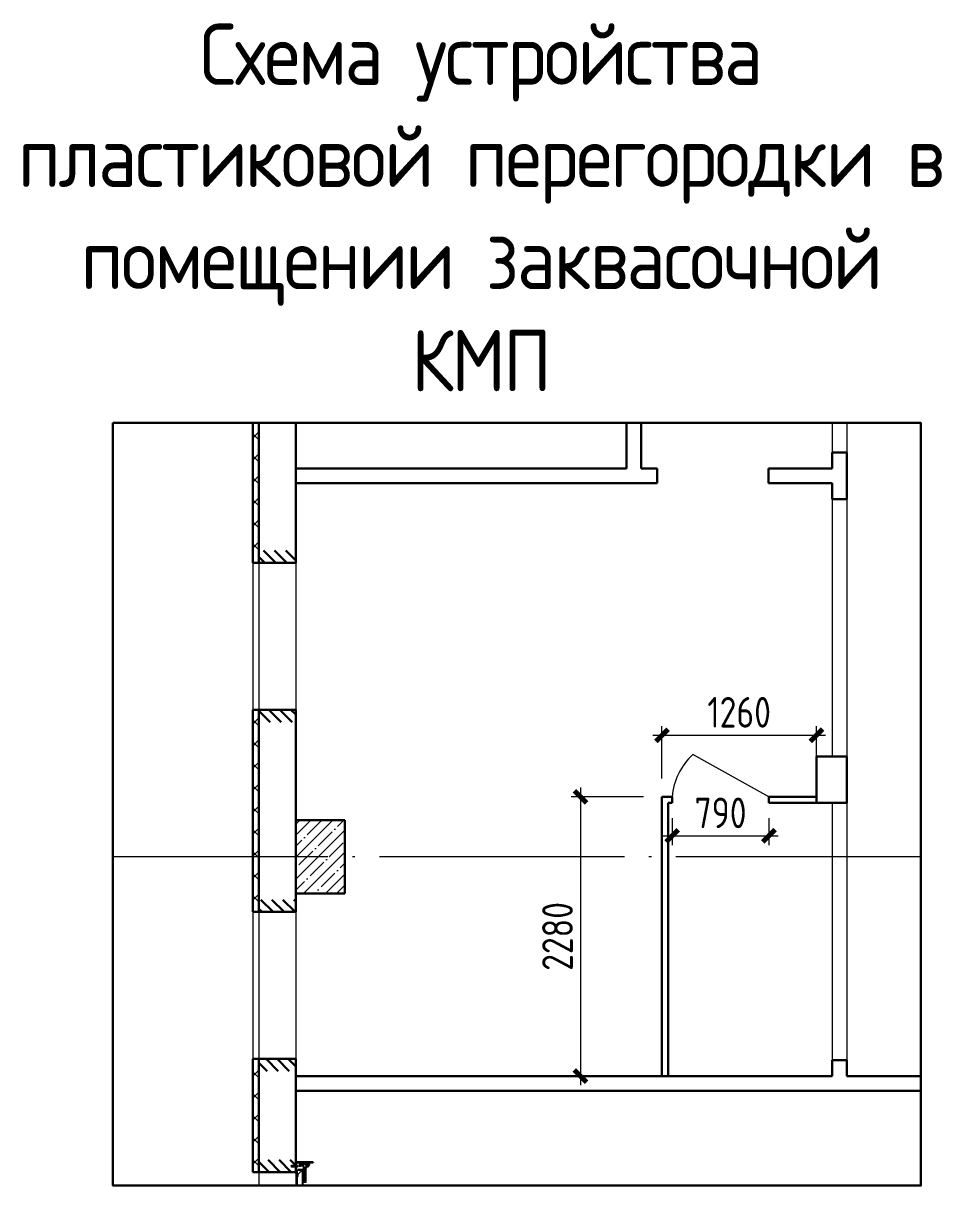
# Model space of a CAD drawing. Extents: x -965262 to 1142518, y -357520 to 71675.
# Drawn here: x -571106 to -563610, y -322018 to -312529 of the extents above; entities that cross this region are included whole.
import ezdxf

# ---------------------------------------------------------------- set-up
doc = ezdxf.new("R2010")
doc.units = 0
doc.header["$LTSCALE"] = 10
doc.linetypes.add('DOTE', pattern=[2.42, 2, -0.2, 0.02, -0.2])
doc.layers.get('0').update_dxf_attribs({"linetype": 'CONTINUOUS', "lineweight": 30})
doc.layers.get('Defpoints').update_dxf_attribs({"linetype": 'CONTINUOUS'})
doc.layers.add('DOTE', color=7, linetype='DOTE', lineweight=9)
doc.styles.add('GOST-2.304_Type-B', font='isocpeur.ttf', dxfattribs={"width": 0.9})
doc.styles.add('ГОСТ 2м', font='isocpeur.ttf', dxfattribs={"width": 0.8, "height": 250})
doc.dimstyles.new('ГОСТ 2м', dxfattribs={"dimtxt": 250, "dimasz": 100, "dimexe": 75, "dimexo": 150, "dimgap": 62.5, "dimtad": 1, "dimdec": 0, "dimtxsty": 'ГОСТ 2м', "dimblk": 'ARCHTICK', "dimcen": 150, "dimdle": 75, "dimclrd": 256, "dimclre": 256, "dimclrt": 256, "dimadec": 0, "dimazin": 0, "dimtfac": 1, "dimtdec": 0, "dimtmove": 0, "dimatfit": 3, "dimldrblk": 'OBLIQUE', "dimfxl": 1, "dimlwd": 15, "dimlwe": 15, "dimarcsym": 0})
pattern_1 = [(135, (-623724.92, -322453.12), (-89.80256, -89.80256), []), (225, (-623724.92, -322453.12), (89.80256, -89.80256), [])]
pattern_2 = [(135, (-1370056, -412958.83), (-44.9012806, -44.9012806), [])]

# ---------------------------------------------------------------- blocks, each defined once
blk = doc.blocks.new('anchor.bolt')
for p, q in [((-0.07, 0), (-0.07, -0.72)), ((0.07, 0), (0.07, -0.06)), ((-0.1, -0.04), (-0.07, -0.03)), ((-0.1, -0.04), (0.09, -0.06)), ((0.07, -0.07), (-0.1, -0.04)), ((-0.1, -0.11), (-0.07, -0.1)), ((-0.1, -0.11), (0.09, -0.13)), ((0.07, -0.14), (-0.1, -0.11)), ((-0.1, -0.18), (-0.07, -0.17)), ((-0.1, -0.18), (0.09, -0.2)), ((0.07, -0.21), (-0.1, -0.18)), ((-0.1, -0.25), (-0.07, -0.24)), ((-0.1, -0.25), (0.09, -0.27)), ((0.07, -0.28), (-0.1, -0.25)), ((-0.1, -0.32), (-0.07, -0.31)), ((-0.1, -0.32), (0.09, -0.34)), ((0.07, -0.35), (-0.1, -0.32)), ((-0.1, -0.39), (-0.07, -0.38)), ((-0.1, -0.39), (0.09, -0.41)), ((0.07, -0.42), (-0.1, -0.39)), ((-0.1, -0.46), (-0.07, -0.45)), ((-0.1, -0.46), (0.09, -0.48)), ((0.07, -0.49), (-0.1, -0.46)), ((-0.1, -0.53), (-0.07, -0.52)), ((-0.1, -0.53), (0.09, -0.55)), ((0.07, -0.56), (-0.1, -0.53)), ((-0.09, -0.6), (-0.07, -0.59)), ((-0.09, -0.6), (0.09, -0.62)), ((0.07, -0.63), (-0.09, -0.6)), ((-0.07, -0.72), (0, -0.8)), ((-0.04, -0.62), (-0.06, -0.63)), ((-0.06, -0.64), (-0.06, -0.63)), ((-0.06, -0.73), (-0.06, -0.64)), ((0, -0.79), (-0.06, -0.73)), ((-0.01, -0.63), (-0.04, -0.62)), ((-0.03, -0.63), (0, -0.79)), ((-0.03, -0.63), (0.01, -0.78)), ((-0.02, -0.63), (0.01, -0.77)), ((-0.01, -0.63), (0.02, -0.76)), ((0.03, -0.69), (-0.01, -0.63)), ((0, -0.64), (0.03, -0.75)), ((0, -0.8), (0.07, -0.72)), ((0, -0.79), (0.03, -0.74)), ((0.01, -0.66), (0.03, -0.74)), ((0.03, -0.74), (0.03, -0.69)), ((0.07, -0.06), (0.09, -0.06)), ((0.09, -0.06), (0.07, -0.07)), ((0.07, -0.07), (0.07, -0.13)), ((0.07, -0.13), (0.09, -0.13)), ((0.09, -0.13), (0.07, -0.14)), ((0.07, -0.14), (0.07, -0.2)), ((0.07, -0.2), (0.09, -0.2)), ((0.09, -0.2), (0.07, -0.21)), ((0.07, -0.21), (0.07, -0.27)), ((0.07, -0.27), (0.09, -0.27)), ((0.09, -0.27), (0.07, -0.28)), ((0.07, -0.28), (0.07, -0.34)), ((0.07, -0.33), (0.09, -0.34)), ((0.09, -0.34), (0.07, -0.35)), ((0.07, -0.35), (0.07, -0.41)), ((0.07, -0.4), (0.09, -0.41)), ((0.09, -0.41), (0.07, -0.42)), ((0.07, -0.42), (0.07, -0.48)), ((0.07, -0.47), (0.09, -0.48)), ((0.09, -0.48), (0.07, -0.49)), ((0.07, -0.49), (0.07, -0.55)), ((0.07, -0.55), (0.09, -0.55)), ((0.09, -0.55), (0.07, -0.56)), ((0.07, -0.56), (0.07, -0.62)), ((0.09, -0.62), (0.07, -0.63)), ((0.07, -0.62), (0.09, -0.62)), ((0.07, -0.63), (0.07, -0.72))]:
    blk.add_line(p, q)
blk.add_arc((0.16, -0.64), 0.222, 187.9982, 219.836)
blk = doc.blocks.new('Крепеж_ворот')
at = {"lineweight": 15}
h = blk.add_hatch(dxfattribs=at)
h.set_pattern_fill('ANSI31', color=256, scale=2, angle=180)
h.set_pattern_definition([(225, (746089.599, 74802.7244), (4.49013, -4.49013), [])])
h.paths.add_polyline_path([(746087.1, 74804.1), (746087.1, 74801.6), (746091.1, 74801.6), (746094.2, 74801.9), (746094.2, 74804.1)], flags=17)
h.paths.add_polyline_path([(746116.4, 74801.6, 0.165118), (746119.9, 74802.8), (746124.2, 74806.1, -0.301689), (746131.4, 74806.6), (746134.8, 74804.7, 0.130081), (746137.5, 74803.9), (746142.2, 74803.9), (746142.2, 74806.4), (746137.5, 74806.4, -0.130081), (746136, 74806.9), (746132.6, 74808.8, 0.301689), (746122.7, 74808.1), (746118.3, 74804.7, -0.165112), (746116.4, 74804.1), (746064.1, 74804.1, -0.414223), (746061, 74807.2), (746061, 74868.5), (746059.4, 74868.5), (746059.4, 74868.8), (746059.4, 74869.5), (746059.4, 74870.5), (746059.4, 74870.7), (746059.4, 74871.7), (746059.4, 74872.2), (746059.4, 74873.2), (746059.4, 74873.9), (746059.4, 74874.7), (746059.4, 74875.6), (746059.4, 74876.1), (746059.4, 74877.1), (746059.4, 74877.4), (746059.4, 74878.3), (746059.4, 74879.1), (746059.4, 74879.4), (746061, 74879.4), (746061, 74944.5), (746058.5, 74944.5), (746058.5, 74807.2, 0.41422), (746064.1, 74801.6)])
h = blk.add_hatch(dxfattribs=at)
h.set_pattern_fill('ANSI31', color=256, scale=2, angle=90)
h.set_pattern_definition([(135, (736343.8085, 75928.334), (-4.490128, -4.490128), [])])
edge = h.paths.add_edge_path()
edge.add_ellipse((746065.1, 74838.4), major_axis=(-1.67, 1.67), ratio=1, start_angle=45, end_angle=135, ccw=False)
edge.add_line((746062.7, 74838.4), (746062.7, 74868.5))
edge.add_line((746062.7, 74868.5), (746061, 74868.5))
edge.add_line((746061, 74868.5), (746061, 74838.4))
edge.add_ellipse((746065.1, 74838.4), major_axis=(-2.89, 2.89), ratio=1, start_angle=45, end_angle=135)
edge.add_line((746065.1, 74834.3), (746096.6, 74834.3))
edge.add_line((746096.6, 74834.3), (746096.6, 74836))
edge.add_line((746096.6, 74836), (746065.1, 74836))
edge = h.paths.add_edge_path()
edge.add_ellipse((746065.1, 74890.2), major_axis=(2.89, 2.89), ratio=1, start_angle=106, end_angle=135)
edge.add_line((746061, 74890.2), (746061, 74879.4))
edge.add_line((746061, 74879.4), (746062.7, 74879.4))
edge.add_line((746062.7, 74879.4), (746062.7, 74890.4))
edge.add_ellipse((746065.1, 74890.2), major_axis=(-1.67, 1.67), ratio=1, start_angle=16, end_angle=45, ccw=False)
edge.add_line((746063, 74891.3), (746069.9, 74903.7))
edge.add_ellipse((746079.1, 74898.6), major_axis=(7.45, 7.45), ratio=1, start_angle=-3, end_angle=106, ccw=False)
edge.add_line((746086.9, 74905.7), (746097.5, 74893.9))
edge.add_line((746097.5, 74893.9), (746098.8, 74895.1))
edge.add_line((746098.8, 74895.1), (746088.2, 74906.8))
edge.add_ellipse((746079.1, 74898.6), major_axis=(8.67, 8.67), ratio=1, start_angle=-3, end_angle=106)
edge.add_line((746068.4, 74904.5), (746061.5, 74892.1))
h = blk.add_hatch(color=256, dxfattribs=at)
h.dxf.hatch_style = 1
h.paths.add_polyline_path([(746145.9, 74808.8), (746142.6, 74809.8, 0.10613), (746142.5, 74809.9), (746136.4, 74809.3, -0.181324), (746135.1, 74809.6, 0.335683), (746120.2, 74809.1, -0.119126), (746118.6, 74808.6, 0.371631), (746118, 74808.1), (746117.9, 74807.6, 0.451909), (746118.5, 74806.9, 0.124341), (746121, 74807.6, -0.343618), (746134.1, 74808.2, 0.181324), (746136.5, 74807.6), (746142.5, 74808.2, -0.110452), (746142.6, 74808.2), (746147.2, 74806.6, -0.710497), (746147.2, 74805.5), (746142.6, 74803.9), (746135.7, 74803.9, -0.178994), (746132.7, 74805, 0.369834), (746129.7, 74805, -0.178993), (746126.6, 74803.9), (746122.2, 74803.9, 0.120709), (746121.9, 74803.8), (746119.7, 74802.7, -0.017147), (746119.4, 74802.4, 0.538795), (746119.6, 74802.2), (746127.3, 74802.2, 0.207608), (746130.7, 74803.7, -0.433918), (746131.6, 74803.7, 0.207608), (746135.1, 74802.2), (746142.5, 74802.2, 0.079707), (746142.6, 74802.2), (746147.7, 74803.9, 0.461502), (746149, 74807.1, -0.250825), (746149.1, 74807.6, -0.128039), (746173.1, 74815.5, 0.416657), (746173.7, 74816.2), (746173.6, 74816.9, 0.409849), (746173, 74817.5, 0.127248)])
for p, q in [((746058.5, 74807.2), (746058.5, 74944.5)), ((746058.5, 74944.5), (746061, 74944.5)), ((746059.4, 74879.4), (746062.7, 74879.4)), ((746059.4, 74868.5), (746059.4, 74879.4)), ((746061, 74879.4), (746061, 74944.5)), ((746061, 74879.4), (746061, 74890.2)), ((746068.4, 74904.5), (746061.5, 74892.1)), ((746062.7, 74838.4), (746062.7, 74890.2)), ((746063.6, 74883), (746062.7, 74883)), ((746069.9, 74903.7), (746063, 74891.3)), ((746063.6, 74883), (746063.6, 74873.9)), ((746067.2, 74880.2), (746063.6, 74883)), ((746063.6, 74873.9), (746063.6, 74864.9)), ((746064.1, 74875.1), (746064.1, 74872.8)), ((746067.2, 74880.2), (746067.2, 74875.1)), ((746067.2, 74872.8), (746067.2, 74867.6)), ((746086.9, 74905.7), (746097.5, 74893.9)), ((746088.2, 74906.8), (746098.8, 74895.1)), ((746097.5, 74893.9), (746098.8, 74895.1)), ((746059.4, 74868.5), (746062.7, 74868.5)), ((746061, 74807.2), (746061, 74868.5)), ((746061, 74838.4), (746061, 74868.5)), ((746063.6, 74864.9), (746062.7, 74864.9)), ((746067.2, 74867.6), (746063.6, 74864.9)), ((746064.1, 74804.1), (746116.4, 74804.1)), ((746064.1, 74801.6), (746116.4, 74801.6)), ((746096.6, 74836), (746065.1, 74836)), ((746096.6, 74834.3), (746065.1, 74834.3)), ((746079, 74805.9), (746102.4, 74805.9)), ((746079, 74805.9), (746079, 74804.1)), ((746079, 74804.1), (746102.4, 74804.1)), ((746082.5, 74814.1), (746081.2, 74813.3)), ((746081.2, 74813.3), (746081.2, 74805.9)), ((746098.9, 74814.1), (746082.5, 74814.1)), ((746085.9, 74813.3), (746085.9, 74805.9)), ((746095.4, 74813.3), (746095.4, 74805.9)), ((746096.6, 74834.3), (746096.6, 74836)), ((746098.9, 74814.1), (746100.1, 74813.3)), ((746100.1, 74813.3), (746100.1, 74805.9)), ((746102.4, 74805.9), (746102.4, 74804.1)), ((746118.3, 74804.7), (746122.7, 74808.1)), ((746119.9, 74802.8), (746124.2, 74806.1)), ((746134.8, 74804.7), (746131.4, 74806.6)), ((746136, 74806.9), (746132.6, 74808.8)), ((746142.2, 74806.4), (746137.5, 74806.4)), ((746137.5, 74803.9), (746142.2, 74803.9)), ((746142.2, 74806.4), (746142.2, 74803.9)), ((746142.2, 74803.9), (746142.2, 74806.4)), ((746142.6, 74803.9), (746147.2, 74805.5)), ((746142.6, 74802.2), (746147.7, 74803.9)), ((746173.6, 74816.9), (746173.7, 74816.2))]:
    blk.add_line(p, q)
for p, q in [((746061, 74879.4), (746061, 74881.3)), ((746062.7, 74883), (746062.7, 74873.9)), ((746062.7, 74873.9), (746062.7, 74864.9)), ((746073.1, 74841.7), (746073.1, 74905.2)), ((746073.1, 74895.8), (746076.7, 74892.3)), ((746074.3, 74885.9), (746074.3, 74861)), ((746074.3, 74879.9), (746075.7, 74879.9)), ((746076.9, 74873.4), (746075.7, 74879.9)), ((746075.7, 74879.9), (746075.7, 74867)), ((746076.9, 74873.4), (746075.7, 74867)), ((746076, 74885.9), (746076, 74882.6)), ((746076.2, 74882.6), (746076.2, 74885.6)), ((746076.2, 74885.6), (746076.8, 74885.6)), ((746076.2, 74864.3), (746076.2, 74882.6)), ((746076.8, 74885.6), (746076.8, 74892)), ((746081.4, 74897.6), (746081.4, 74886.4)), ((746087.4, 74898), (746081.7, 74897.9)), ((746082.1, 74885.6), (746087.4, 74885.6)), ((746087.4, 74899.5), (746087.4, 74898)), ((746087.4, 74885.6), (746087.4, 74898)), ((746087.4, 74885.6), (746098.3, 74885.6)), ((746098.7, 74885.2), (746098.7, 74882.6)), ((746098.7, 74882.6), (746098.7, 74864.3)), ((746098.7, 74881.6), (746099.8, 74881.6)), ((746099.8, 74861.2), (746099.8, 74885.7)), ((746099.8, 74885.7), (746110.3, 74885.7)), ((746110.3, 74861.2), (746110.3, 74885.7)), ((746110.3, 74881.5), (746224.7, 74881.5)), ((746113.8, 74877.2), (746224.7, 74877.2)), ((746061, 74833.9), (746061, 74868.5)), ((746073.1, 74851), (746076.7, 74854.6)), ((746074.3, 74867), (746075.7, 74867)), ((746076, 74864.3), (746076, 74861)), ((746076.2, 74864.3), (746076.2, 74861.3)), ((746076.2, 74861.3), (746076.8, 74861.3)), ((746076.8, 74861.3), (746076.8, 74854.9)), ((746081.4, 74849.3), (746081.4, 74860.5)), ((746087.4, 74848.8), (746081.7, 74848.9)), ((746082.1, 74861.3), (746087.4, 74861.3)), ((746087.4, 74848.7), (746087.4, 74861.3)), ((746087.4, 74861.3), (746098.3, 74861.3)), ((746087.4, 74847.4), (746087.4, 74848.8)), ((746098.7, 74865.3), (746099.8, 74865.3)), ((746098.7, 74861.6), (746098.7, 74864.3)), ((746099.8, 74861.2), (746110.3, 74861.2)), ((746110.3, 74865.4), (746212.5, 74865.4)), ((746250.5, 74858.8), (746250.5, 74862.8))]:
    blk.add_line(p, q, dxfattribs=at)
at = {"lineweight": 15, "ltscale": 0.5}
for p, q in [((746076, 74885.9), (746074.3, 74885.9)), ((746076, 74861), (746074.3, 74861))]:
    blk.add_line(p, q, dxfattribs=at)
at = {"lineweight": 15, "extrusion": (-1.7375e-14, 1, 0)}
for p, q in [((746112.7, 74883.6), (746224.7, 74883.6)), ((746112.7, 74863.2), (746112.7, 74883.6)), ((746135.6, 74881.9), (746156.6, 74881.9)), ((746135.6, 74863.2), (746135.6, 74881.9)), ((746156.6, 74881.9), (746156.6, 74863.2)), ((746112.7, 74863.2), (746135.6, 74863.2)), ((746116.7, 74856.9), (746116.7, 74828.9)), ((746117.3, 74826.3), (746119, 74822.8)), ((746119, 74822.8), (746122.6, 74824.6)), ((746120.8, 74856.9), (746120.8, 74828.9)), ((746122.6, 74824.6), (746120.9, 74828)), ((746122.6, 74863.2), (746122.6, 74862.8)), ((746250.5, 74862.8), (746122.6, 74862.8)), ((746250.5, 74858.8), (746122.6, 74858.8)), ((746123.8, 74840), (746123.8, 74848.8)), ((746156.6, 74863.2), (746212.5, 74863.2))]:
    blk.add_line(p, q, dxfattribs=at)
at = {"lineweight": 15, "ltscale": 0.5, "extrusion": (-1.7375e-14, 1, 0)}
for p, q in [((746112.7, 74879.5), (746224.7, 74879.5)), ((746135.6, 74865.8), (746112.7, 74865.8)), ((746114.9, 74871.2), (746120.4, 74871.2)), ((746120.8, 74856.9), (746116.7, 74856.9)), ((746117.2, 74851.9), (746116.7, 74853.9)), ((746120.8, 74840.1), (746116.7, 74840.1)), ((746117.2, 74836.9), (746116.7, 74835)), ((746120.8, 74829.2), (746116.7, 74829.2)), ((746119.8, 74839), (746119.8, 74849.8)), ((746123.8, 74847.8), (746119.8, 74847.8)), ((746123.8, 74841), (746119.8, 74841)), ((746122.6, 74868.9), (746122.6, 74863.2)), ((746122.6, 74862.8), (746122.6, 74858.8)), ((746139.7, 74862.8), (746139.7, 74858.8)), ((746152.5, 74862.8), (746152.5, 74858.8)), ((746212.5, 74865.8), (746156.6, 74865.8)), ((746173.5, 74862.8), (746173.5, 74858.8))]:
    blk.add_line(p, q, dxfattribs=at)
at = {"lineweight": 15, "extrusion": (-2.77556e-16, -1, 0)}
for p, q in [((746224.7, 74883.6), (746224.7, 74863.3)), ((746224.7, 74865.6), (746113.8, 74865.6)), ((746128, 74865.6), (746128, 74863.3)), ((746137.6, 74865.6), (746137.6, 74863.3)), ((746164.4, 74865.6), (746164.4, 74863.3)), ((746174, 74865.6), (746174, 74863.3)), ((746200.8, 74865.6), (746200.8, 74863.3)), ((746210.4, 74865.6), (746210.4, 74863.3))]:
    blk.add_line(p, q, dxfattribs=at)
at = {"extrusion": (-1, -4.26669e-14, 0)}
for p, q in [((746117.9, 74807.6), (746118, 74808.1)), ((746136.4, 74809.3), (746142.5, 74809.9)), ((746142.5, 74808.2), (746136.5, 74807.6)), ((746142.6, 74809.8), (746145.9, 74808.8)), ((746147.2, 74806.6), (746142.6, 74808.2))]:
    blk.add_line(p, q, dxfattribs=at)
at = {"extrusion": (-1, -4.2422e-14, 1.22461e-16)}
for p, q in [((746119.5, 74802.5), (746121.9, 74803.8)), ((746127.3, 74802.2), (746119.6, 74802.2)), ((746122.2, 74803.9), (746126.6, 74803.9)), ((746142.5, 74802.2), (746135.1, 74802.2)), ((746135.7, 74803.9), (746142.5, 74803.9))]:
    blk.add_line(p, q, dxfattribs=at)
at = {"lineweight": 15}
for centre, radius, start, end in [((746079.1, 74899.5), 8.28, 0, 136.00967), ((746077, 74882.6), 0.956, 180, 270), ((746077, 74882.6), 0.75, 180, 270), ((746076.4, 74892), 0.375, 0, 45), ((746081.8, 74897.6), 0.375, 91, 180), ((746082.1, 74886.4), 0.75, 180, 270), ((746098.3, 74885.2), 0.375, 0, 90), ((746079.1, 74847.4), 8.28, 223.99033, 0), ((746077, 74864.3), 0.956, 90, 180), ((746077, 74864.3), 0.75, 90, 180), ((746076.4, 74854.9), 0.375, 315, 0), ((746082.1, 74860.5), 0.75, 90, 180), ((746081.8, 74849.3), 0.375, 180, 269), ((746098.3, 74861.6), 0.375, 270, 0), ((746122.6, 74856.9), 5.92, 90, 180), ((746122.6, 74828.9), 5.92, 180, 199.64644), ((746122.6, 74856.9), 1.87, 90, 180), ((746128.6, 74855.4), 8.15, 194.99861, 233.92136), ((746128.6, 74833.4), 8.15, 126.07864, 165.00139), ((746122.6, 74828.9), 1.87, 180, 185.53127)]:
    blk.add_arc(centre, radius, start, end, dxfattribs=at)
for centre, radius, start, end in [((746064.1, 74807.2), 5.62, 180, 270), ((746064.1, 74807.2), 3.11, 180, 270), ((746082.1, 74803.7), 10.4, 68.27529, 87.87816), ((746090.7, 74797.9), 16.2, 73.30599, 107.29197), ((746099.2, 74803.7), 10.4, 92.12184, 111.72471), ((746116.4, 74807.2), 3.11, 270, 307.50429), ((746116.4, 74807.2), 5.62, 270, 307.50429), ((746118.5, 74807.5), 0.586, 173.27112, 270.54696), ((746118.6, 74808), 0.586, 91.72469, 173.27112), ((746118.5, 74812.1), 5.21, 270.54696, 298.89834), ((746118.4, 74812.1), 3.52, 271.72469, 298.89834), ((746128, 74799.4), 12.4, 54.89026, 129.11428), ((746128, 74799.4), 10.7, 54.89026, 130.74476), ((746128.2, 74801), 8.97, 60.35337, 127.50429), ((746128.2, 74801), 8.97, 60.35337, 127.50429), ((746128.2, 74801), 8.97, 60.35337, 127.50429), ((746128.2, 74801), 6.46, 60.35337, 127.50429), ((746136.2, 74811.1), 3.54, 234.89026, 276), ((746137.5, 74809.6), 5.62, 240.35337, 270), ((746136.2, 74811.1), 1.86, 234.89026, 276), ((746137.5, 74809.6), 3.11, 240.35337, 270), ((746142.5, 74809.6), 0.292, 71.76748, 96), ((746142.5, 74807.9), 0.292, 70.78733, 96), ((746176.2, 74760.8), 56.8, 93.28053, 122.28779), ((746147, 74806), 0.562, 289.21267, 70.78733), ((746147, 74806), 2.25, 288.22907, 27.3228), ((746149.6, 74807.3), 0.586, 151, 207.3228), ((746176.3, 74765.4), 50.3, 93.65928, 122.84475), ((746173, 74816.9), 0.6, 4.13569, 93.28053), ((746173.1, 74816.1), 0.6, 273.65928, 4.13569)]:
    blk.add_arc(centre, radius, start, end)
at = {"lineweight": 15, "ltscale": 0.5}
for centre, radius, start, end in [((746119.4, 74852.5), 2.25, 195, 270), ((746119.4, 74836.4), 2.25, 90, 165), ((746119.4, 74849.8), 0.375, 0, 90), ((746119.4, 74839), 0.375, 270, 0)]:
    blk.add_arc(centre, radius, start, end, dxfattribs=at)
at = {"extrusion": (-1.22461e-16, -5.20252e-30, -1)}
for centre, radius, start, end in [((-746119.6, 74802.4), 0.187, 270, 62.46874), ((-746122.2, 74803.3), 0.586, 62.46874, 90), ((-746126.6, 74808.6), 4.69, 229.40766, 270), ((-746127.3, 74806.9), 4.69, 223.08626, 270), ((-746131.2, 74803.2), 2.32, 49.40766, 130.59234), ((-746131.2, 74803.2), 0.637, 43.08626, 136.91374), ((-746135.1, 74806.9), 4.69, 270, 316.91374), ((-746135.7, 74808.6), 4.69, 270, 310.59234), ((-746142.5, 74804.2), 0.292, 250.78733, 270), ((-746142.5, 74802.5), 0.292, 251.77093, 270)]:
    blk.add_arc(centre, radius, start, end, dxfattribs=at)
at = {"extrusion": (0, 0, -1)}
for centre, major_axis, start_param, end_param in [((746065.1, 74890.2), (2.89, 2.89), 3.926991, 4.433136), ((746065.1, 74890.2), (-1.67, 1.67), 5.497787, 6.003933), ((746079.1, 74898.6), (8.67, 8.67), 4.433136, 6.335545), ((746079.1, 74898.6), (7.45, 7.45), 4.433136, 6.335545), ((746065.1, 74838.4), (-2.89, 2.89), 3.926991, 5.497787), ((746065.1, 74838.4), (-1.67, 1.67), 3.926991, 5.497787)]:
    blk.add_ellipse(centre, major_axis=major_axis, ratio=1, start_param=start_param, end_param=end_param, dxfattribs=at)
for points in [[(746067.2, 74875.1), (746065.9, 74875.1), (746064.1, 74875.1)], [(746064.1, 74872.8), (746065.9, 74872.8), (746067.2, 74872.8)]]:
    blk.add_rational_spline(points, [1, 1.01284142743, 1], degree=2)
at = {"lineweight": 15, "ltscale": 0.5}
for points, knots in [([(746114.9, 74871.2), (746114.7, 74871.2), (746114.4, 74871.2), (746113.8, 74871.5), (746113.6, 74871.6), (746113.2, 74872), (746113, 74872.3), (746112.8, 74872.8), (746112.7, 74873.1), (746112.7, 74873.4)], [0.37141352, 0.37141352, 0.37141352, 0.37141352, 0.39402571, 0.39402571, 0.41663789, 0.41663789, 0.43959523, 0.43959523, 0.46255257, 0.46255257, 0.46255257, 0.46255257]), ([(746122.6, 74868.9), (746122.6, 74869.2), (746122.6, 74869.5), (746122.3, 74870.1), (746122.2, 74870.3), (746121.8, 74870.7), (746121.5, 74870.9), (746121, 74871.1), (746120.7, 74871.2), (746120.4, 74871.2)], [0.28027447, 0.28027447, 0.28027447, 0.28027447, 0.30323181, 0.30323181, 0.32618916, 0.32618916, 0.34880134, 0.34880134, 0.37141352, 0.37141352, 0.37141352, 0.37141352])]:
    blk.add_open_spline(points, degree=3, knots=knots, dxfattribs=at)
at = {"lineweight": 15}
for points in [[(746117.1, 74826.9), (746117.1, 74826.7), (746117.2, 74826.5), (746117.3, 74826.3)], [(746120.9, 74828), (746120.9, 74828.2), (746120.8, 74828.5), (746120.8, 74828.7)]]:
    blk.add_open_spline(points, degree=3, dxfattribs=at)
at = {"xscale": -50.80000000000001, "yscale": 50.80000000000001, "zscale": 50.80000000000001}
blk.add_blockref('anchor.bolt', (746090.7, 74804.1), dxfattribs=at)
blk = doc.blocks.new('_ArchTick')
at = {"color": 0, "linetype": 'ByBlock', "lineweight": 0, "const_width": 0.4}
blk.add_lwpolyline([(-0.5, -0.5), (0.5, 0.5)], dxfattribs=at)
blk = doc.blocks.new('*D2669')
at = {"lineweight": 15, "transparency": 16777216}
for p, q in [((-566042.9, -318843), (-566633, -318843)), ((-566558, -318768), (-566558, -321198.1)), ((-566042.9, -321123.1), (-566633, -321123.1))]:
    blk.add_line(p, q, dxfattribs=at)
at = {"layer": 'Defpoints', "color": 0, "lineweight": 30, "transparency": 16777216}
for p in [(-565892.9, -318843, -4741.1), (-566558, -321123.1), (-565892.9, -321123.1, -4741.1)]:
    blk.add_point(p, dxfattribs=at)
at = {"lineweight": 15, "transparency": 16777216, "xscale": 100, "yscale": 100, "zscale": 100}
for p, rotation in [((-566558, -318843), 90), ((-566558, -321123.1), 270)]:
    blk.add_blockref('_ArchTick', p, dxfattribs=dict(at, rotation=rotation))
at = {"lineweight": 30, "transparency": 16777216, "insert": (-566745.5, -319983), "char_height": 250, "attachment_point": 5, "rotation": 90, "style": 'ГОСТ 2м'}
blk.add_mtext('2280', dxfattribs=at)
blk = doc.blocks.new('_Oblique')
at = {"color": 0, "linetype": 'ByBlock', "lineweight": -2}
blk.add_line((-0.5, -0.5), (0.5, 0.5), dxfattribs=at)
blk = doc.blocks.new('*D2670')
at = {"lineweight": 15, "transparency": 16777216}
for p, q in [((-565892.9, -318693), (-565892.9, -318266)), ((-564632.9, -318693), (-564632.9, -318266)), ((-565967.9, -318341), (-564557.9, -318341))]:
    blk.add_line(p, q, dxfattribs=at)
at = {"layer": 'Defpoints', "color": 0, "lineweight": 30, "transparency": 16777216}
for p in [(-564632.9, -318341), (-565892.9, -318843, -4741.1), (-564632.9, -318843, -4711.1)]:
    blk.add_point(p, dxfattribs=at)
at = {"lineweight": 15, "transparency": 16777216, "xscale": 100, "yscale": 100, "zscale": 100, "rotation": 180}
blk.add_blockref('_ArchTick', (-565892.9, -318341), dxfattribs=at)
at = {"lineweight": 15, "transparency": 16777216, "xscale": 100, "yscale": 100, "zscale": 100}
blk.add_blockref('_ArchTick', (-564632.9, -318341), dxfattribs=at)
at = {"lineweight": 30, "transparency": 16777216, "insert": (-565262.9, -318153.5), "char_height": 250, "attachment_point": 5, "style": 'ГОСТ 2м'}
blk.add_mtext('1260', dxfattribs=at)
blk = doc.blocks.new('*D2671')
at = {"lineweight": 15, "transparency": 16777216}
for p, q in [((-565809.9, -319018), (-565809.9, -319237)), ((-565019.9, -319017.5), (-565019.9, -319237)), ((-565884.9, -319162), (-564944.9, -319162))]:
    blk.add_line(p, q, dxfattribs=at)
at = {"layer": 'Defpoints', "color": 0, "lineweight": 30, "transparency": 16777216}
for p in [(-565809.9, -318868, -4740.5), (-565019.9, -318867.5, -4740.5), (-565019.9, -319162)]:
    blk.add_point(p, dxfattribs=at)
at = {"lineweight": 15, "transparency": 16777216, "xscale": 100, "yscale": 100, "zscale": 100, "rotation": 180}
blk.add_blockref('_ArchTick', (-565809.9, -319162), dxfattribs=at)
at = {"lineweight": 15, "transparency": 16777216, "xscale": 100, "yscale": 100, "zscale": 100}
blk.add_blockref('_ArchTick', (-565019.9, -319162), dxfattribs=at)
at = {"lineweight": 30, "transparency": 16777216, "insert": (-565414.9, -318974.5), "char_height": 250, "attachment_point": 5, "style": 'ГОСТ 2м'}
blk.add_mtext('790', dxfattribs=at)

msp = doc.modelspace()

# ---------------------------------------------------------------- hatches: boundary and pattern name
at = {"lineweight": 15}
h = msp.add_hatch(dxfattribs=at)
h.set_pattern_fill('ANSI37', color=256, scale=40, angle=90)
h.set_pattern_definition(pattern_1)
h.paths.add_polyline_path([(-569182.4, -315791), (-569232.4, -315791), (-569232.4, -316933.1), (-569182.4, -316933.1)])
h = msp.add_hatch()
h.set_pattern_fill('ANSI31', color=3, scale=20, angle=90)
h.set_pattern_definition(pattern_2)
h.paths.add_polyline_path([(-569182.4, -316833.1), (-568882.4, -316833.1), (-568882.4, -316933.1), (-569182.4, -316933.1)])
h = msp.add_hatch(dxfattribs=at)
h.set_pattern_fill('ANSI37', color=256, scale=40, angle=90)
h.set_pattern_definition(pattern_1)
h.paths.add_polyline_path([(-569182.4, -318133.1), (-569232.4, -318133.1), (-569232.4, -319783.1), (-569182.4, -319783.1)])
h = msp.add_hatch()
h.set_pattern_fill('ANSI31', color=3, scale=20, angle=90)
h.set_pattern_definition(pattern_2)
h.paths.add_polyline_path([(-569182.4, -318133.1), (-568882.4, -318133.1), (-568882.4, -318233.1), (-569182.4, -318233.1)])
h = msp.add_hatch(dxfattribs=at)
h.set_pattern_fill('ANSI35', color=256, scale=20, style=0)
h.set_pattern_definition([(45, (-623724.92, -322453.12), (-89.80256, 89.80256), []), (45, (-623635.11, -322453.12), (-89.80256, 89.80256), [158.75, -31.75, 0, -31.75])])
h.paths.add_polyline_path([(-568482.4, -319033.1), (-568882.4, -319033.1), (-568882.4, -319633.1), (-568482.4, -319633.1)])
h = msp.add_hatch()
h.set_pattern_fill('ANSI31', color=3, scale=20, angle=90)
h.set_pattern_definition(pattern_2)
h.paths.add_polyline_path([(-569182.4, -319683.1), (-568882.4, -319683.1), (-568882.4, -319783.1), (-569182.4, -319783.1)])
h = msp.add_hatch(dxfattribs=at)
h.set_pattern_fill('ANSI37', color=256, scale=40, angle=90)
h.set_pattern_definition(pattern_1)
h.paths.add_polyline_path([(-569182.4, -320983.1), (-569232.4, -320983.1), (-569232.4, -321908.1), (-569182.4, -321908.1), (-569182.4, -321908.1)])
h = msp.add_hatch()
h.set_pattern_fill('ANSI31', color=3, scale=20, angle=90)
h.set_pattern_definition(pattern_2)
h.paths.add_polyline_path([(-569182.4, -320983.1), (-568882.4, -320983.1), (-568882.4, -321083.1), (-569182.4, -321083.1)])
h = msp.add_hatch()
h.set_pattern_fill('ANSI31', color=3, scale=20, angle=90)
h.set_pattern_definition(pattern_2)
h.paths.add_polyline_path([(-569182.4, -321808.1), (-568882.4, -321808.1), (-568882.4, -321908.1), (-569182.4, -321908.1)])
h = msp.add_hatch(dxfattribs=at)
h.set_pattern_fill('ANSI37', color=256, scale=40)
h.set_pattern_definition([(45, (-1370056, -412958.83), (-89.802561, 89.802561), []), (135, (-1370056, -412958.83), (-89.802561, -89.802561), [])])
h.paths.add_polyline_path([(-568866.5, -322017), (-568826.5, -322017), (-568826.5, -321891.8), (-568866.5, -321891.8)])

# ---------------------------------------------------------------- linework, layer by layer
for p, q in [((-569232.4, -315791, -4741.1), (-569232.4, -316933.1, -4741.1)), ((-569182.4, -315791, -4741.1), (-569182.4, -316933.1, -4741.1)), ((-568882.4, -315791, -4741.1), (-568882.4, -316933.1, -4741.1)), ((-569232.4, -316933.1, -4741.1), (-568882.4, -316933.1, -4741.1)), ((-568882.4, -318133.1, -4741.1), (-569232.4, -318133.1, -4741.1)), ((-569232.4, -318133.1, -4741.1), (-569232.4, -319783.1, -4741.1)), ((-569182.4, -318133.1, -4741.1), (-569182.4, -319783.1, -4741.1)), ((-568882.4, -318133.1, -4741.1), (-568882.4, -319783.1, -4741.1)), ((-568882.4, -319033.1, -4711.1), (-568882.4, -319633.1, -4711.1)), ((-569232.4, -319783.1, -4741.1), (-568882.4, -319783.1, -4741.1)), ((-568882.4, -320983.1, -4741.1), (-569232.4, -320983.1, -4741.1)), ((-569232.4, -320983.1, -4741.1), (-569232.4, -321908.1, -4741.1)), ((-569182.4, -320983.1, -4741.1), (-569182.4, -321908.1, -4741.1)), ((-568882.4, -320983.1, -4741.1), (-568882.4, -321908.1, -4741.1)), ((-569232.4, -321908.1, -4741.1), (-568882.4, -321908.1, -4741.1))]:
    msp.add_line(p, q)
at = {"color": 1}
for p, q in [((-566182.9, -316163.1, -4711.1), (-566182.9, -315791, -4711.1)), ((-566062.9, -315791, -4711.1), (-566062.9, -316163.1, -4711.1)), ((-564502.9, -316162.8, -4711.1), (-564502.9, -316032.9, -4711.1)), ((-564502.9, -316032.9, -4711.1), (-564382.9, -316032.9, -4711.1)), ((-564382.9, -316032.9, -4711.1), (-564382.9, -316413.1, -4711.1)), ((-568882.4, -316163.2, -4711.1), (-566182.9, -316163.1, -4711.1)), ((-568882.4, -316283.1, -4711.1), (-568882.4, -316163.2, -4711.1)), ((-566062.9, -316163.1, -4711.1), (-565932.9, -316163.1, -4711.1)), ((-565932.9, -316163.1, -4711.1), (-565932.6, -316283.1, -4711.1)), ((-565022.9, -316283.1, -4711.1), (-565022.6, -316163.1, -4711.1)), ((-565022.6, -316163.1, -4711.1), (-564502.9, -316162.8, -4711.1)), ((-565932.6, -316283.1, -4711.1), (-568882.4, -316283.1, -4711.1)), ((-568882.4, -316283.1, -4711.1), (-568882.4, -316283.1, -4711.1)), ((-565022.6, -316283.1, -4711.1), (-565022.9, -316283.1, -4711.1)), ((-564502.8, -316283.1, -4711.1), (-565022.6, -316283.1, -4711.1)), ((-564502.8, -316413.1, -4711.1), (-564502.8, -316283.1, -4711.1)), ((-564382.9, -316413.1, -4711.1), (-564502.8, -316413.1, -4711.1)), ((-564632.9, -318893, -4711.1), (-564632.9, -318513, -4711.1)), ((-564632.9, -318513, -4711.1), (-564382.9, -318513, -4711.1)), ((-564382.9, -318513, -4711.1), (-564382.9, -318893, -4711.1)), ((-564382.9, -318893, -4711.1), (-564632.9, -318893, -4711.1)), ((-564632.9, -318893, -4711.1), (-564632.9, -318893, -4711.1)), ((-564502.9, -320993.1, -4741.1), (-564382.9, -320993.1, -4741.1)), ((-564502.9, -321123.1, -4741.1), (-564502.9, -320993.1, -4741.1)), ((-564382.9, -320993.1, -4741.1), (-564382.9, -321123.1, -4741.1)), ((-568882.4, -321243.1, -4741.1), (-568882.4, -321123.1, -4741.1)), ((-568882.4, -321123.1, -4741.1), (-564502.9, -321123.1, -4741.1)), ((-564382.9, -321123.1, -4741.1), (-563779, -321123.1, -4741.1)), ((-563779, -321243.1, -4741.1), (-568882.4, -321243.1, -4741.1)), ((-568882.4, -321243.1, -4741.1), (-568882.4, -321243.1, -4741.1))]:
    msp.add_line(p, q, dxfattribs=at)
at = {"color": 1, "lineweight": 15}
for p, q in [((-564502.9, -315791, -4711.1), (-564502.9, -316032.9, -4711.1)), ((-564382.9, -315791, -4711.1), (-564382.9, -316032.9, -4711.1)), ((-564502.8, -316413.1, -4711.1), (-564502.8, -318513, -4711.1)), ((-564382.9, -316413.1, -4711.1), (-564382.9, -318513, -4711.1)), ((-564502.9, -318893, -4711.1), (-564502.9, -320993.1, -4711.1)), ((-564382.9, -318893, -4681.1), (-564382.9, -320993.1, -4681.1))]:
    msp.add_line(p, q, dxfattribs=at)
at = {"lineweight": 15}
for p, q in [((-569232.4, -316933.1, -4741.1), (-569232.4, -318133.1, -4741.1)), ((-569182.4, -316933.1, -4741.1), (-569182.4, -318133.1, -4741.1)), ((-568882.4, -316933.1, -4741.1), (-568882.4, -318133.1, -4741.1)), ((-569232.4, -319783.1, -4741.1), (-569232.4, -320983.1, -4741.1)), ((-569182.4, -319783.1, -4741.1), (-569182.4, -320983.1, -4741.1)), ((-568882.4, -319783.1, -4741.1), (-568882.4, -320983.1, -4741.1)), ((-568882.4, -321908.1, -4741.1), (-568882.4, -322017, -4741.1)), ((-568866.5, -322017, -4741.1), (-568866.5, -321891.8, -4741.1)), ((-568866.5, -321891.8, -4741.1), (-568826.5, -321891.8, -4741.1)), ((-568826.5, -322017, -4741.1), (-568826.5, -321891.8, -4741.1))]:
    msp.add_line(p, q, dxfattribs=at)
at = {"color": 6, "lineweight": 5}
msp.add_line((-565019.9, -318843, -4720.3), (-565641, -318498), dxfattribs=at)
at = {"color": 6, "lineweight": 30}
for p, q in [((-565892.9, -318843, -4741.1), (-565809.9, -318843, -4739.1)), ((-565892.9, -321123.1, -4741.1), (-565892.9, -318843, -4741.1)), ((-565809.9, -318893, -4741.1), (-565809.9, -318843, -4739.9)), ((-565019.9, -318893, -4741.1), (-565019.9, -318843, -4739.9)), ((-565019.9, -318843, -4720.3), (-564632.9, -318843, -4711.1)), ((-565842.9, -321123.1, -4741.1), (-565842.9, -318893, -4741.1)), ((-565842.9, -318893, -4741.1), (-565809.9, -318893, -4740.3)), ((-565019.9, -318893, -4720.7), (-564632.9, -318893, -4711.1))]:
    msp.add_line(p, q, dxfattribs=at)
at = {"lineweight": 30}
for p, q in [((-568482.4, -319033.1, -4711.1), (-568882.4, -319033.1, -4711.1)), ((-568482.4, -319633.1, -4711.1), (-568482.4, -319033.1, -4711.1)), ((-568882.4, -319633.1, -4711.1), (-568482.4, -319633.1, -4711.1))]:
    msp.add_line(p, q, dxfattribs=at)
at = {"color": 6, "lineweight": 30}
msp.add_lwpolyline([(-570374, -315791), (-563779, -315791), (-563779, -322017), (-570374, -322017)], close=True, dxfattribs=at)
at = {"color": 6, "lineweight": 5}
msp.add_arc((-565278.6, -318889.2, -4739.5), 533.3, 132.80738, 175.01921, dxfattribs=at)
for points in [[(-568811.3, -321831.9, -6519.6), (-568811.3, -321833.7, -6519.6), (-568811.3, -321835, -6519.6)], [(-568811.3, -321831.9, -6519.6), (-568811.3, -321833.7, -6519.6), (-568811.3, -321835, -6519.6)], [(-568811.3, -321831.9, -6519.6), (-568811.3, -321833.7, -6519.6), (-568811.3, -321835, -6519.6)], [(-568811.3, -321831.9, -6519.6), (-568811.3, -321833.7, -6519.6), (-568811.3, -321835, -6519.6)], [(-568811.3, -321831.9, -6519.6), (-568811.3, -321833.7, -6519.6), (-568811.3, -321835, -6519.6)], [(-568811.3, -321831.9, -6519.6), (-568811.3, -321833.7, -6519.6), (-568811.3, -321835, -6519.6)], [(-568811.3, -321831.9, -6519.6), (-568811.3, -321833.7, -6519.6), (-568811.3, -321835, -6519.6)], [(-568811.3, -321831.9, -6519.6), (-568811.3, -321833.7, -6519.6), (-568811.3, -321835, -6519.6)], [(-568811.3, -321831.9, -6519.6), (-568811.3, -321833.7, -6519.6), (-568811.3, -321835, -6519.6)], [(-568811.3, -321831.9, -6519.6), (-568811.3, -321833.7, -6519.6), (-568811.3, -321835, -6519.6)], [(-568811.3, -321831.9, -6519.6), (-568811.3, -321833.7, -6519.6), (-568811.3, -321835, -6519.6)], [(-568811.3, -321831.9, -6519.6), (-568811.3, -321833.7, -6519.6), (-568811.3, -321835, -6519.6)], [(-568811.3, -321831.9, -6519.6), (-568811.3, -321833.7, -6519.6), (-568811.3, -321835, -6519.6)], [(-568811.3, -321831.9, -6519.6), (-568811.3, -321833.7, -6519.6), (-568811.3, -321835, -6519.6)], [(-568811.3, -321831.9, -6519.6), (-568811.3, -321833.7, -6519.6), (-568811.3, -321835, -6519.6)], [(-568811.3, -321831.9, -6519.6), (-568811.3, -321833.7, -6519.6), (-568811.3, -321835, -6519.6)], [(-568811.3, -321831.9, -6519.6), (-568811.3, -321833.7, -6519.6), (-568811.3, -321835, -6519.6)], [(-568811.3, -321831.9, -6519.6), (-568811.3, -321833.7, -6519.6), (-568811.3, -321835, -6519.6)], [(-568811.3, -321831.9, -6519.6), (-568811.3, -321833.7, -6519.6), (-568811.3, -321835, -6519.6)], [(-568811.3, -321831.9, -6519.6), (-568811.3, -321833.7, -6519.6), (-568811.3, -321835, -6519.6)], [(-568811.3, -321831.9, -6519.6), (-568811.3, -321833.7, -6519.6), (-568811.3, -321835, -6519.6)], [(-568811.3, -321831.9, -6519.6), (-568811.3, -321833.7, -6519.6), (-568811.3, -321835, -6519.6)], [(-568811.3, -321831.9, -6519.6), (-568811.3, -321833.7, -6519.6), (-568811.3, -321835, -6519.6)], [(-568811.3, -321831.9, -6519.6), (-568811.3, -321833.7, -6519.6), (-568811.3, -321835, -6519.6)], [(-568811.3, -321831.9, -6519.6), (-568811.3, -321833.7, -6519.6), (-568811.3, -321835, -6519.6)], [(-568811.3, -321831.9, -6519.6), (-568811.3, -321833.7, -6519.6), (-568811.3, -321835, -6519.6)], [(-568811.3, -321831.9, -6519.6), (-568811.3, -321833.7, -6519.6), (-568811.3, -321835, -6519.6)], [(-568811.3, -321831.9, -6519.6), (-568811.3, -321833.7, -6519.6), (-568811.3, -321835, -6519.6)], [(-568811.3, -321831.9, -6519.6), (-568811.3, -321833.7, -6519.6), (-568811.3, -321835, -6519.6)], [(-568811.3, -321831.9, -6519.6), (-568811.3, -321833.7, -6519.6), (-568811.3, -321835, -6519.6)], [(-568811.3, -321831.9, -6519.6), (-568811.3, -321833.7, -6519.6), (-568811.3, -321835, -6519.6)], [(-568811.3, -321831.9, -6519.6), (-568811.3, -321833.7, -6519.6), (-568811.3, -321835, -6519.6)], [(-568811.3, -321831.9, -6519.6), (-568811.3, -321833.7, -6519.6), (-568811.3, -321835, -6519.6)], [(-568811.3, -321831.9, -6519.6), (-568811.3, -321833.7, -6519.6), (-568811.3, -321835, -6519.6)], [(-568811.3, -321831.9, -6519.6), (-568811.3, -321833.7, -6519.6), (-568811.3, -321835, -6519.6)], [(-568811.3, -321831.9, -6519.6), (-568811.3, -321833.7, -6519.6), (-568811.3, -321835, -6519.6)], [(-568811.3, -321831.9, -6519.6), (-568811.3, -321833.7, -6519.6), (-568811.3, -321835, -6519.6)], [(-568811.3, -321831.9, -6519.6), (-568811.3, -321833.7, -6519.6), (-568811.3, -321835, -6519.6)], [(-568811.3, -321831.9, -6519.6), (-568811.3, -321833.7, -6519.6), (-568811.3, -321835, -6519.6)], [(-568811.3, -321831.9, -6519.6), (-568811.3, -321833.7, -6519.6), (-568811.3, -321835, -6519.6)], [(-568811.3, -321831.9, -6519.6), (-568811.3, -321833.7, -6519.6), (-568811.3, -321835, -6519.6)], [(-568811.3, -321831.9, -6519.6), (-568811.3, -321833.7, -6519.6), (-568811.3, -321835, -6519.6)], [(-568811.3, -321831.9, -6519.6), (-568811.3, -321833.7, -6519.6), (-568811.3, -321835, -6519.6)], [(-568811.3, -321831.9, -6519.6), (-568811.3, -321833.7, -6519.6), (-568811.3, -321835, -6519.6)], [(-568811.3, -321831.9, -6519.6), (-568811.3, -321833.7, -6519.6), (-568811.3, -321835, -6519.6)], [(-568811.3, -321831.9, -6519.6), (-568811.3, -321833.7, -6519.6), (-568811.3, -321835, -6519.6)], [(-568811.3, -321831.9, -6519.6), (-568811.3, -321833.7, -6519.6), (-568811.3, -321835, -6519.6)], [(-568811.3, -321831.9, -6519.6), (-568811.3, -321833.7, -6519.6), (-568811.3, -321835, -6519.6)], [(-568811.3, -321831.9, -6519.6), (-568811.3, -321833.7, -6519.6), (-568811.3, -321835, -6519.6)], [(-568811.3, -321831.9, -6519.6), (-568811.3, -321833.7, -6519.6), (-568811.3, -321835, -6519.6)], [(-568811.3, -321831.9, -6519.6), (-568811.3, -321833.7, -6519.6), (-568811.3, -321835, -6519.6)], [(-568811.3, -321831.9, -6519.6), (-568811.3, -321833.7, -6519.6), (-568811.3, -321835, -6519.6)], [(-568811.3, -321831.9, -6519.6), (-568811.3, -321833.7, -6519.6), (-568811.3, -321835, -6519.6)], [(-568811.3, -321831.9, -6519.6), (-568811.3, -321833.7, -6519.6), (-568811.3, -321835, -6519.6)], [(-568811.3, -321831.9, -6519.6), (-568811.3, -321833.7, -6519.6), (-568811.3, -321835, -6519.6)], [(-568811.3, -321831.9, -6519.6), (-568811.3, -321833.7, -6519.6), (-568811.3, -321835, -6519.6)], [(-568811.3, -321831.9, -6519.6), (-568811.3, -321833.7, -6519.6), (-568811.3, -321835, -6519.6)], [(-568811.3, -321831.9, -6519.6), (-568811.3, -321833.7, -6519.6), (-568811.3, -321835, -6519.6)], [(-568811.3, -321831.9, -6519.6), (-568811.3, -321833.7, -6519.6), (-568811.3, -321835, -6519.6)], [(-568811.3, -321831.9, -6519.6), (-568811.3, -321833.7, -6519.6), (-568811.3, -321835, -6519.6)], [(-568811.3, -321831.9, -6519.6), (-568811.3, -321833.7, -6519.6), (-568811.3, -321835, -6519.6)], [(-568811.3, -321831.9, -6519.6), (-568811.3, -321833.7, -6519.6), (-568811.3, -321835, -6519.6)], [(-568811.3, -321831.9, -6519.6), (-568811.3, -321833.7, -6519.6), (-568811.3, -321835, -6519.6)], [(-568811.3, -321831.9, -6519.6), (-568811.3, -321833.7, -6519.6), (-568811.3, -321835, -6519.6)], [(-568808.9, -321835, -6519.6), (-568808.9, -321833.7, -6519.6), (-568808.9, -321831.9, -6519.6)], [(-568808.9, -321835, -6519.6), (-568808.9, -321833.7, -6519.6), (-568808.9, -321831.9, -6519.6)], [(-568808.9, -321835, -6519.6), (-568808.9, -321833.7, -6519.6), (-568808.9, -321831.9, -6519.6)], [(-568808.9, -321835, -6519.6), (-568808.9, -321833.7, -6519.6), (-568808.9, -321831.9, -6519.6)], [(-568808.9, -321835, -6519.6), (-568808.9, -321833.7, -6519.6), (-568808.9, -321831.9, -6519.6)], [(-568808.9, -321835, -6519.6), (-568808.9, -321833.7, -6519.6), (-568808.9, -321831.9, -6519.6)], [(-568808.9, -321835, -6519.6), (-568808.9, -321833.7, -6519.6), (-568808.9, -321831.9, -6519.6)], [(-568808.9, -321835, -6519.6), (-568808.9, -321833.7, -6519.6), (-568808.9, -321831.9, -6519.6)], [(-568808.9, -321835, -6519.6), (-568808.9, -321833.7, -6519.6), (-568808.9, -321831.9, -6519.6)], [(-568808.9, -321835, -6519.6), (-568808.9, -321833.7, -6519.6), (-568808.9, -321831.9, -6519.6)], [(-568808.9, -321835, -6519.6), (-568808.9, -321833.7, -6519.6), (-568808.9, -321831.9, -6519.6)], [(-568808.9, -321835, -6519.6), (-568808.9, -321833.7, -6519.6), (-568808.9, -321831.9, -6519.6)], [(-568808.9, -321835, -6519.6), (-568808.9, -321833.7, -6519.6), (-568808.9, -321831.9, -6519.6)], [(-568808.9, -321835, -6519.6), (-568808.9, -321833.7, -6519.6), (-568808.9, -321831.9, -6519.6)], [(-568808.9, -321835, -6519.6), (-568808.9, -321833.7, -6519.6), (-568808.9, -321831.9, -6519.6)], [(-568808.9, -321835, -6519.6), (-568808.9, -321833.7, -6519.6), (-568808.9, -321831.9, -6519.6)], [(-568808.9, -321835, -6519.6), (-568808.9, -321833.7, -6519.6), (-568808.9, -321831.9, -6519.6)], [(-568808.9, -321835, -6519.6), (-568808.9, -321833.7, -6519.6), (-568808.9, -321831.9, -6519.6)], [(-568808.9, -321835, -6519.6), (-568808.9, -321833.7, -6519.6), (-568808.9, -321831.9, -6519.6)], [(-568808.9, -321835, -6519.6), (-568808.9, -321833.7, -6519.6), (-568808.9, -321831.9, -6519.6)], [(-568808.9, -321835, -6519.6), (-568808.9, -321833.7, -6519.6), (-568808.9, -321831.9, -6519.6)], [(-568808.9, -321835, -6519.6), (-568808.9, -321833.7, -6519.6), (-568808.9, -321831.9, -6519.6)], [(-568808.9, -321835, -6519.6), (-568808.9, -321833.7, -6519.6), (-568808.9, -321831.9, -6519.6)], [(-568808.9, -321835, -6519.6), (-568808.9, -321833.7, -6519.6), (-568808.9, -321831.9, -6519.6)], [(-568808.9, -321835, -6519.6), (-568808.9, -321833.7, -6519.6), (-568808.9, -321831.9, -6519.6)], [(-568808.9, -321835, -6519.6), (-568808.9, -321833.7, -6519.6), (-568808.9, -321831.9, -6519.6)], [(-568808.9, -321835, -6519.6), (-568808.9, -321833.7, -6519.6), (-568808.9, -321831.9, -6519.6)], [(-568808.9, -321835, -6519.6), (-568808.9, -321833.7, -6519.6), (-568808.9, -321831.9, -6519.6)], [(-568808.9, -321835, -6519.6), (-568808.9, -321833.7, -6519.6), (-568808.9, -321831.9, -6519.6)], [(-568808.9, -321835, -6519.6), (-568808.9, -321833.7, -6519.6), (-568808.9, -321831.9, -6519.6)], [(-568808.9, -321835, -6519.6), (-568808.9, -321833.7, -6519.6), (-568808.9, -321831.9, -6519.6)], [(-568808.9, -321835, -6519.6), (-568808.9, -321833.7, -6519.6), (-568808.9, -321831.9, -6519.6)], [(-568808.9, -321835, -6519.6), (-568808.9, -321833.7, -6519.6), (-568808.9, -321831.9, -6519.6)], [(-568808.9, -321835, -6519.6), (-568808.9, -321833.7, -6519.6), (-568808.9, -321831.9, -6519.6)], [(-568808.9, -321835, -6519.6), (-568808.9, -321833.7, -6519.6), (-568808.9, -321831.9, -6519.6)], [(-568808.9, -321835, -6519.6), (-568808.9, -321833.7, -6519.6), (-568808.9, -321831.9, -6519.6)], [(-568808.9, -321835, -6519.6), (-568808.9, -321833.7, -6519.6), (-568808.9, -321831.9, -6519.6)], [(-568808.9, -321835, -6519.6), (-568808.9, -321833.7, -6519.6), (-568808.9, -321831.9, -6519.6)], [(-568808.9, -321835, -6519.6), (-568808.9, -321833.7, -6519.6), (-568808.9, -321831.9, -6519.6)], [(-568808.9, -321835, -6519.6), (-568808.9, -321833.7, -6519.6), (-568808.9, -321831.9, -6519.6)], [(-568808.9, -321835, -6519.6), (-568808.9, -321833.7, -6519.6), (-568808.9, -321831.9, -6519.6)], [(-568808.9, -321835, -6519.6), (-568808.9, -321833.7, -6519.6), (-568808.9, -321831.9, -6519.6)], [(-568808.9, -321835, -6519.6), (-568808.9, -321833.7, -6519.6), (-568808.9, -321831.9, -6519.6)], [(-568808.9, -321835, -6519.6), (-568808.9, -321833.7, -6519.6), (-568808.9, -321831.9, -6519.6)], [(-568808.9, -321835, -6519.6), (-568808.9, -321833.7, -6519.6), (-568808.9, -321831.9, -6519.6)], [(-568808.9, -321835, -6519.6), (-568808.9, -321833.7, -6519.6), (-568808.9, -321831.9, -6519.6)], [(-568808.9, -321835, -6519.6), (-568808.9, -321833.7, -6519.6), (-568808.9, -321831.9, -6519.6)], [(-568808.9, -321835, -6519.6), (-568808.9, -321833.7, -6519.6), (-568808.9, -321831.9, -6519.6)], [(-568808.9, -321835, -6519.6), (-568808.9, -321833.7, -6519.6), (-568808.9, -321831.9, -6519.6)], [(-568808.9, -321835, -6519.6), (-568808.9, -321833.7, -6519.6), (-568808.9, -321831.9, -6519.6)], [(-568808.9, -321835, -6519.6), (-568808.9, -321833.7, -6519.6), (-568808.9, -321831.9, -6519.6)], [(-568808.9, -321835, -6519.6), (-568808.9, -321833.7, -6519.6), (-568808.9, -321831.9, -6519.6)], [(-568808.9, -321835, -6519.6), (-568808.9, -321833.7, -6519.6), (-568808.9, -321831.9, -6519.6)], [(-568808.9, -321835, -6519.6), (-568808.9, -321833.7, -6519.6), (-568808.9, -321831.9, -6519.6)], [(-568808.9, -321835, -6519.6), (-568808.9, -321833.7, -6519.6), (-568808.9, -321831.9, -6519.6)], [(-568808.9, -321835, -6519.6), (-568808.9, -321833.7, -6519.6), (-568808.9, -321831.9, -6519.6)], [(-568808.9, -321835, -6519.6), (-568808.9, -321833.7, -6519.6), (-568808.9, -321831.9, -6519.6)], [(-568808.9, -321835, -6519.6), (-568808.9, -321833.7, -6519.6), (-568808.9, -321831.9, -6519.6)], [(-568808.9, -321835, -6519.6), (-568808.9, -321833.7, -6519.6), (-568808.9, -321831.9, -6519.6)], [(-568808.9, -321835, -6519.6), (-568808.9, -321833.7, -6519.6), (-568808.9, -321831.9, -6519.6)], [(-568808.9, -321835, -6519.6), (-568808.9, -321833.7, -6519.6), (-568808.9, -321831.9, -6519.6)], [(-568808.9, -321835, -6519.6), (-568808.9, -321833.7, -6519.6), (-568808.9, -321831.9, -6519.6)], [(-568808.9, -321835, -6519.6), (-568808.9, -321833.7, -6519.6), (-568808.9, -321831.9, -6519.6)], [(-568808.9, -321835, -6519.6), (-568808.9, -321833.7, -6519.6), (-568808.9, -321831.9, -6519.6)]]:
    msp.add_rational_spline(points, [1, 1.01284142743, 1], degree=2)
at = {"layer": 'DOTE', "ltscale": 100, "extrusion": (0, -1, 0)}
msp.add_line((-569182.4, -315791, -6162.4), (-569182.4, -322017, -6162.4), dxfattribs=at)
at = {"layer": 'DOTE', "ltscale": 100}
msp.add_line((-563779, -319333.1, -6162.4), (-570374, -319333.1, -6162.4), dxfattribs=at)

# ---------------------------------------------------------------- block references
at = {"rotation": 270}
msp.add_blockref('Крепеж_ворот', (-643684, 424232.1, -4741.1), dxfattribs=at)

# ---------------------------------------------------------------- texts
at = {"insert": (-567375, -314033), "char_height": 500, "width": 7665.702, "attachment_point": 5, "style": 'GOST-2.304_Type-B'}
msp.add_mtext('{\\T0.95;Схема устройства пластиковой перегородки в помещении заквасочной КМП  }', dxfattribs=at)

# ---------------------------------------------------------------- dimensions: what is measured, and where the dimension line sits
at = {"color": 6, "lineweight": 30}
for base, p1, p2, picture, middle in [((-564632.9, -318341), (-565892.9, -318843, -4741.1), (-564632.9, -318843, -4711.1), '*D2670', (-565262.9, -318153.5)), ((-565019.9, -319162), (-565809.9, -318868, -4740.5), (-565019.9, -318867.5, -4740.5), '*D2671', (-565414.9, -318974.5))]:
    dim = msp.add_linear_dim(base=base, p1=p1, p2=p2, dimstyle='ГОСТ 2м', dxfattribs=at)
    dim.commit()
    dim.dimension.update_dxf_attribs({"geometry": picture, "text_midpoint": middle})
dim = msp.add_linear_dim(base=(-566558, -321123.1), p1=(-565892.9, -318843, -4741.1), p2=(-565892.9, -321123.1, -4741.1), angle=90, dimstyle='ГОСТ 2м', dxfattribs=at)
dim.commit()
dim.dimension.update_dxf_attribs({"geometry": '*D2669', "text_midpoint": (-566745.5, -319983)})

doc.saveas('drawing.dxf')
